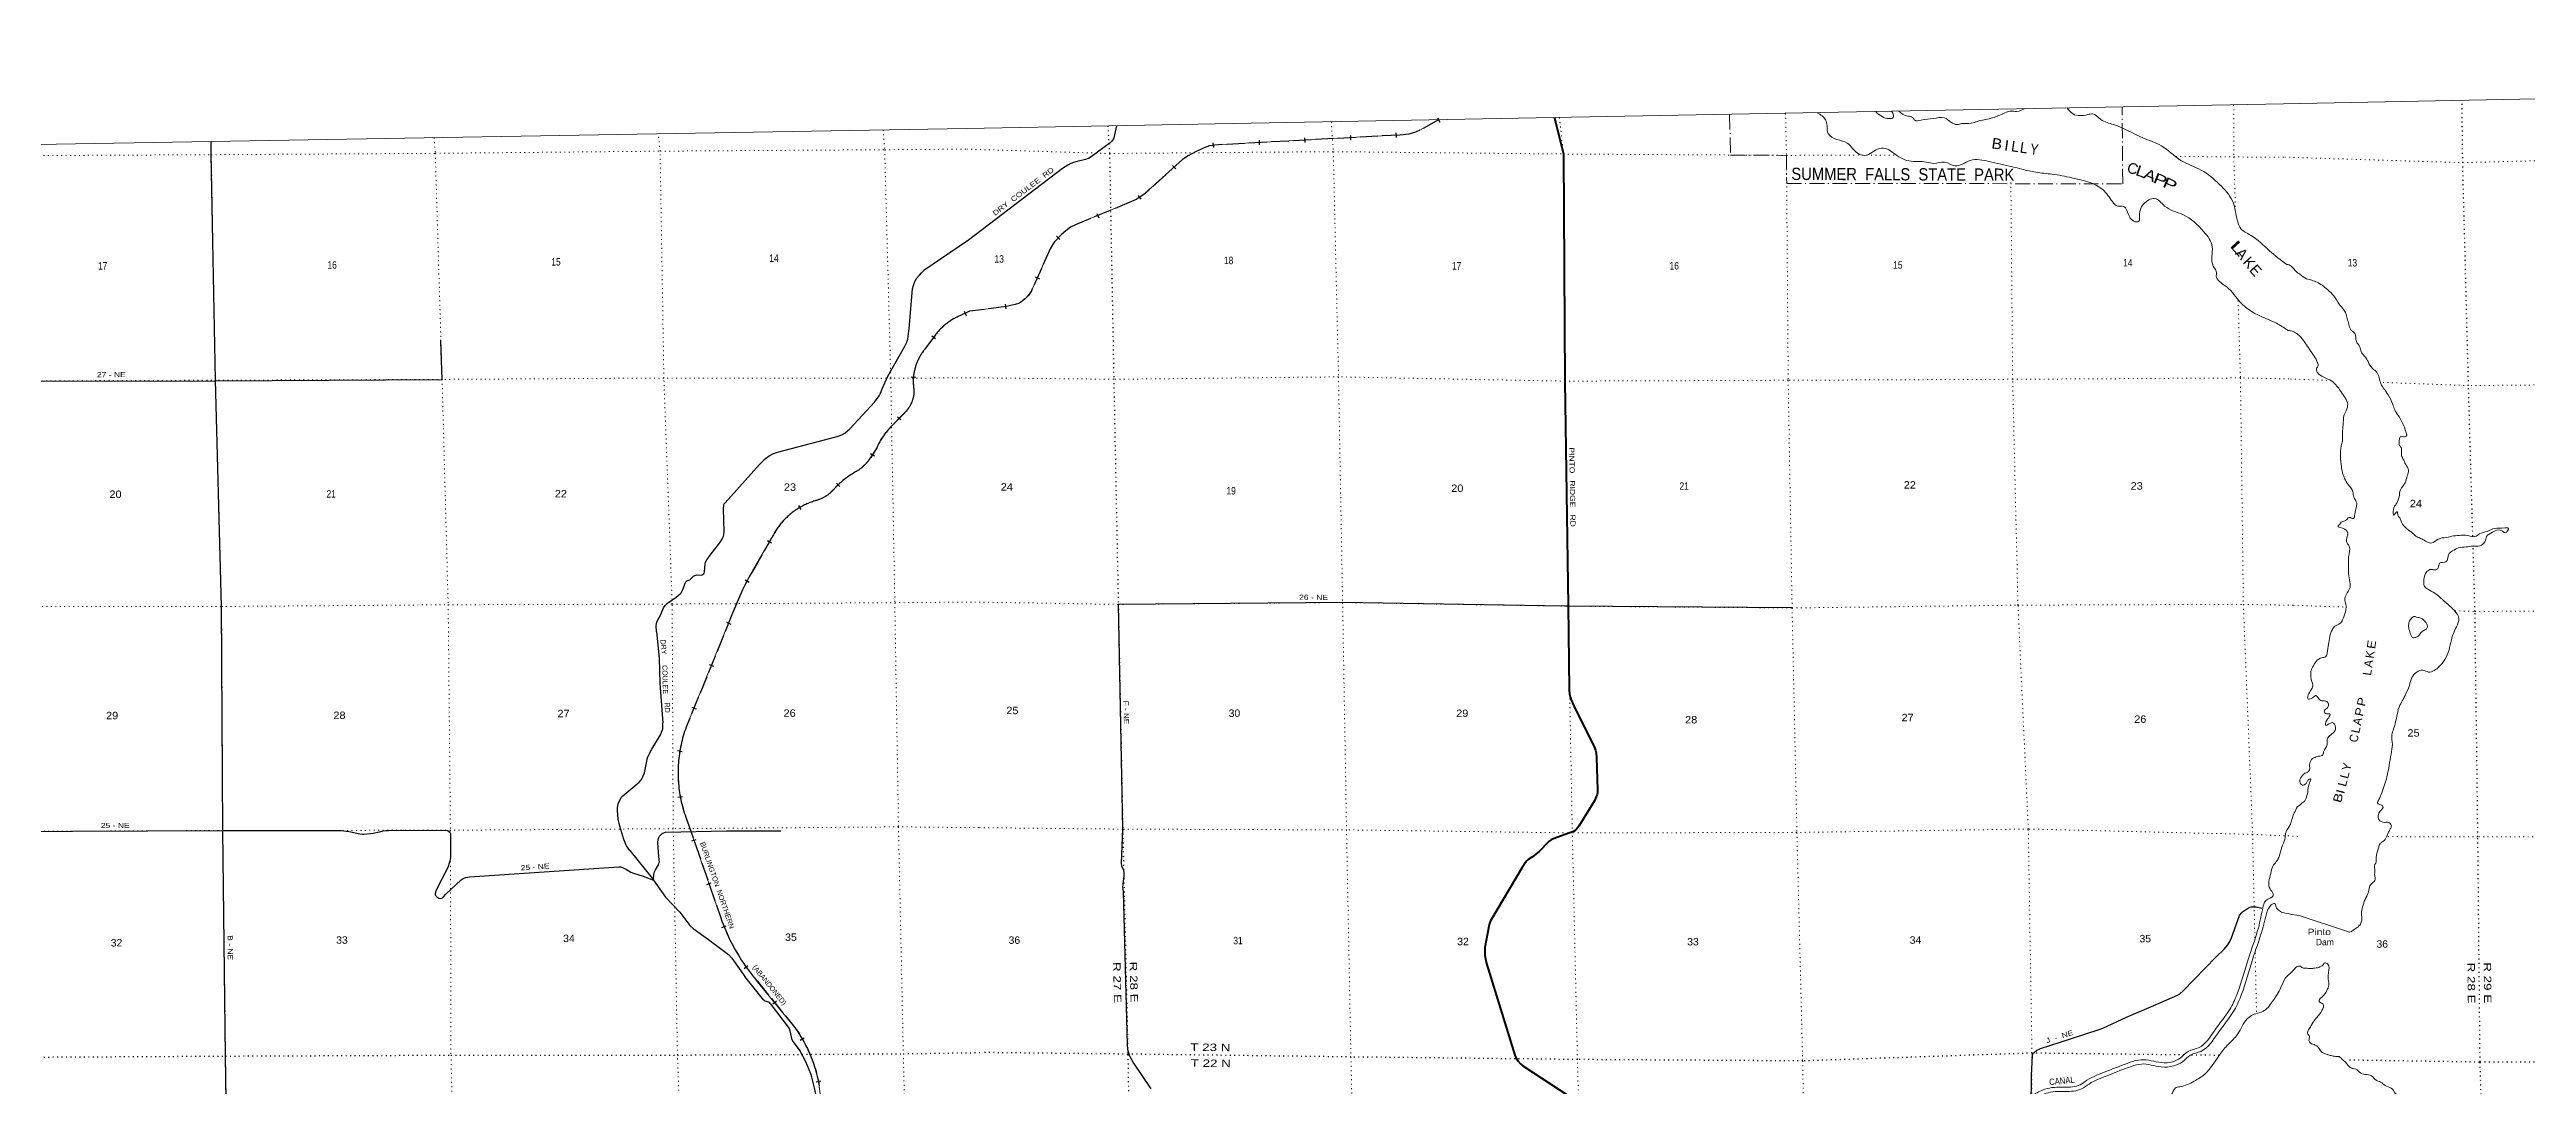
# Model space of a CAD drawing. Header units: feet. Extents: x 248627 to 501257, y -181930 to 5472.
# Drawn here: x 382378 to 440806, y -18942 to 5472 of the extents above; entities that cross this region are included whole.
import ezdxf
from ezdxf.enums import TextEntityAlignment as Align

# ---------------------------------------------------------------- set-up
doc = ezdxf.new("R2010")
doc.units = ezdxf.units.FT
doc.header["$LTSCALE"] = 70
for name, pattern in [('DOT_DASHED', [7.7, 5, -1.2, 0.3, -1.2]), ('DOTTED', [1.5, 0.3, -1.2]), ('LONG_DASHED', [7.5, 6, -1.5]), ('MEDIUM_DASHED', [4.5, 3, -1.5])]:
    doc.linetypes.add(name, pattern=pattern)
for name, color, linetype, lineweight in [('26', 7, 'Continuous', 40), ('27', 7, 'Continuous', 40), ('29', 7, 'Continuous', 25), ('34', 7, 'Continuous', 25), ('39', 7, 'Continuous', 13), ('4', 7, 'Continuous', 13), ('41', 7, 'MEDIUM_DASHED', 13), ('44', 7, 'DOT_DASHED', 13), ('49', 7, 'Continuous', 25), ('6', 7, 'DOTTED', 25), ('63', 7, 'Continuous', 25), ('7', 7, 'DOTTED', 13)]:
    doc.layers.add(name, color=color, linetype=linetype, lineweight=lineweight)
doc.layers.add('30', color=7, linetype='Continuous')
doc.layers.add('42', color=7, linetype='Continuous')

msp = doc.modelspace()

# ---------------------------------------------------------------- linework, layer by layer
at = {"layer": '26'}
msp.add_line((417875.51, 3864.6), (418089.09, 3010.31), dxfattribs=at)
msp.add_lwpolyline([(418089.09, 3010.31), (418125.76, -2349.92), (418200.89, -7633), (418221.78, -9615.38), (418228.9, -9724.53), (418246.26, -9787.07), (418267.09, -9839.18), (418334.41, -9996.84), (418811.23, -10958.44), (418843.41, -11041.16), (418860.77, -11103.69), (418872.24, -11213.57), (418896.32, -11978.68), (418893.76, -12043.4), (418883.34, -12085.09), (418862.51, -12144.15), (418818.54, -12237.34), (418454.56, -12835.48), (418400.76, -12904.94), (418366.04, -12936.21), (418323.06, -12959.78), (417845.27, -13134.22), (417799.96, -13154.81), (417778.43, -13166.35), (417752.39, -13187.2), (417706.18, -13230.35), (417550.98, -13397.2), (417516.31, -13430.37), (417363.47, -13552.32), (417261.13, -13619.7), (417225.64, -13648.49), (417195.16, -13687.45), (417114.64, -13808.82), (416369.19, -15063.7), (416344.57, -15122.2), (416326.31, -15197.1), (416238.94, -15693.53), (416232.61, -15790.07), (416236.74, -15868.79), (416248.24, -15956.82), (416275.05, -16069.78), (416943.43, -18227.7), (416973.85, -18300.01), (417015.51, -18366.01), (417074.53, -18435.49), (417133.21, -18483.45), (418225.14, -19196.64)], dxfattribs=at)
at = {"layer": '29'}
for p, q in [((404051.77, 982.92), (403002.65, 262.92)), ((399125.27, -4304.16), (398314.66, -5210.35)), ((396066.63, -13408.23), (396625.94, -14098.15)), ((392281.73, -14024.45), (395808.63, -13791.63))]:
    msp.add_line(p, q, dxfattribs=at)
for points in [[(407544.06, 3675.85), (407480.66, 3391.73), (407474.06, 3369.64), (407452.36, 3335.77), (407437.6, 3314.06), (407399.38, 3276.03), (406950.14, 2942.83), (406888.19, 2908.48), (406856.94, 2894.58), (406811.98, 2878.89), (406615.3, 2830.42), (406528.85, 2807.73), (406471.57, 2786.89), (406398.66, 2748.67), (406268.94, 2665.51), (404051.77, 982.92)], [(386604.94, -23556.21), (386530.35, -18250.24), (386465.84, -12934.16), (386435.69, -7654.37), (386295.95, -2319.68), (386193.59, 2993.81), (386189.27, 3300.69)], [(381141.81, -12956.71), (381047.03, -7656.8), (380962.33, -2340.75), (386292.43, -2332.31), (391638.66, -2301.68), (391607.97, -1411.54), (391606.04, -1372.84)], [(423483.02, -7688.63), (418199.33, -7646.92), (418113.48, -7645.32), (412886.28, -7560.93), (407588.35, -7604.57), (407692.02, -12893.43), (407654.89, -13703.54), (407664.79, -13765.27), (407710.21, -13870.83), (407717.93, -13926.45), (407718.12, -14003.56), (407692.71, -14195.62), (407691.78, -14274.17), (407700.48, -14364.58), (407797.77, -17989.33), (407809.61, -18092.15), (407856.5, -18248.02), (407944.09, -18416.92), (408356.78, -19023.97)], [(396698.85, -8254.94), (396758.09, -8870), (396772.89, -9466.94), (396844.6, -10398.62)], [(381141.81, -12956.71), (386465.84, -12934.16), (389258.09, -12930.81)], [(396910.09, -12977.09), (398347.55, -12944.51), (399631.63, -12943.45)], [(396627.59, -14100.19), (396628.68, -14101.53), (396905.73, -14502.63), (397247.34, -14857.29), (397479.87, -15169.69), (397558.24, -15244.12), (397920.38, -15500.08), (398392.48, -15860.49), (398474.07, -15939.27), (398777.41, -16378.67)], [(429123.43, -19301.43), (429132.59, -18876.54), (429131.36, -18720.1), (429150.5, -18231.63), (429155.93, -18210.09), (429168.33, -18189.93), (429192.08, -18166.72), (429259.76, -18113.95), (429293.85, -18095.34), (429340.01, -18074.47), (430075.92, -17834.83), (430725.65, -17626.33), (430812.57, -17592.93), (431375.12, -17330.88), (432016.7, -17057.96), (432574.29, -16814.62), (432630.39, -16781.94), (432710.03, -16710.42), (433484.41, -15914.45), (433670.25, -15735.25), (433761.11, -15629.46), (433809.72, -15549.17), (433849.96, -15467.36), (434039.56, -14933.55), (434076.27, -14882.39), (434111.1, -14848.18), (434247, -14760.09), (434314.93, -14736.62), (434383.51, -14730.41), (434429.61, -14730.42), (434564.97, -14766.7)], [(399380.07, -17010.72), (399822.6, -17603.98), (399840.34, -17657.41), (399881.41, -17837.87), (399914.13, -17911.01), (400083.64, -18132.15)]]:
    msp.add_lwpolyline(points, dxfattribs=at)
at = {"layer": '34', "lineweight": 13}
msp.add_lwpolyline([(415145.31, 3814.27), (414705.07, 3570.53), (414597.15, 3528.27), (414439.21, 3481.86), (414235.93, 3459.57), (409863.02, 3223.23), (409736.48, 3204.52), (409611.93, 3154.27), (409412.73, 3063.92), (409237.76, 2972), (409103.8, 2881.27), (408221.53, 2084.22), (408144.8, 2023.71), (408072.17, 1978.14), (408011.87, 1942.43), (407900.73, 1889.27), (406577.95, 1345.13), (406461.44, 1288.13), (406352.72, 1203.5), (406246.93, 1117.18), (406086.86, 942.42), (406033.93, 872.21), (405990.83, 788.35), (405538.92, -214.85), (405466.53, -321.15), (405398.83, -396.27), (405290.52, -480.02), (405237.6, -508.35), (405157.59, -539.13), (404945.89, -583.47), (404086.78, -694.3)], dxfattribs=at)
at = {"layer": '39'}
for p, q in [((435169.7, 408.68), (435151.29, 408.62)), ((435214.97, -1150.58), (435181.18, -1147.52)), ((438356.13, -8219.38), (438355.99, -8219.38)), ((435404.46, -12372.06), (435397.27, -12374.05)), ((436608.74, -15325.48), (435444.45, -14938.53))]:
    msp.add_line(p, q, dxfattribs=at)
for points in [[(429969.41, 4096.7), (430110.63, 3953.45), (430457.16, 3939.29), (430571.65, 3955.37), (430765.14, 3825.73), (431067.21, 3704.01), (431757.1, 3391.52), (432193.19, 3203.6), (432656.09, 2860.99), (433135.2, 2629.49), (433565.76, 2294.38), (433870.38, 1906.73), (433989.23, 1433.25), (434070.9, 1249.29), (434294.93, 1100.02), (434742.18, 730.95), (435151.71, 407.67)], [(424075.8, 3981.2), (424274.35, 3814.34), (424306.86, 3679.9), (424336.2, 3495.03), (424541.97, 3353.51), (424785.09, 3265.02), (425038.92, 3021.57), (425192.68, 2977.88), (425542.28, 3137.05), (425729.75, 3124.17), (425870.18, 3035.93), (426237.83, 2846.83), (426653.04, 2819.75), (426824.71, 2788.46), (427081.89, 2819.1), (427329.04, 2730.68), (427681.24, 2855.64), (428124.52, 2835.09), (428678.33, 2709.66), (428900.76, 2653.05), (429230.19, 2580.16), (429619.54, 2534.5), (430084.06, 2449.83), (430819.83, 2162.32), (431039.96, 1888.06), (431166.65, 1779.42), (431299.59, 1775.67), (431381.79, 1678.36), (431545.15, 1427.3), (431656.06, 1417.12), (431674.32, 1526.25), (431724.59, 1764.88), (431896.97, 1927.04), (432035.26, 1963.68), (432269.87, 1784.38), (432700.16, 1582.25), (433196.3, 1179.77), (433393.62, 826.54), (433417.56, 369.55), (433496.81, 209.73), (433488.09, 130.99), (433556.55, 13.29), (433746.25, -130.52), (434056.29, -481.81), (434531.06, -812.13), (434910.41, -978.86), (435181.18, -1147.52)], [(425454.61, 4006.23), (425785.85, 3844.48), (425865.98, 3868.03), (425837.39, 4014.55)], [(426002.91, 4016.58), (426209.64, 3904.19), (426326.93, 3873.98), (426374.43, 3804.28), (426525.32, 3810.91), (426812.65, 3844.09), (427076.12, 3860.73), (427380.82, 3702.78), (427481.05, 3728.69), (427654.17, 3729.67), (427850.63, 3779.41), (428175.55, 3851.51), (428455.54, 3961.13), (428631.69, 4020.59), (428778.76, 4015.07), (428977.09, 4080.06)], [(435169.7, 408.68), (435206.08, 399.25), (435304.09, 316.36), (435379.95, 235.08), (435459.44, 176.04), (435618.25, 68.03), (435743.58, 34), (435985.03, -82.61), (436111.56, -185.15), (436259, -333.68), (436389.12, -526.85), (436493.94, -653.97), (436545.83, -745.76), (436578.15, -868.13), (436616.77, -1006.51), (436663.23, -1132.66), (436755.28, -1219.7), (436796.87, -1412.45), (436877.52, -1537.99), (436905.53, -1644.31), (437008.41, -1775.49), (437068.6, -1881.24), (437174.01, -2042.61), (437276.16, -2131.48), (437371.4, -2401.88), (437443.94, -2523.53), (437547.07, -2668.82), (437651.56, -2892.69), (437700.03, -3018.81), (437789.08, -3164.35), (437918.1, -3409.95), (437947.63, -3488.03), (437977.43, -3582.23), (437982.23, -3626.49), (437904.25, -3654.09), (437855.77, -3642.86), (437800.21, -3803.09), (437813.37, -3865.34), (437837.96, -3891.1), (437859.48, -3971.34), (437858.62, -4037.87), (437878.62, -4146.35), (437893.12, -4170.28), (437957.89, -4308.19), (438026.58, -4439.99), (437992.77, -4577.66), (437945.26, -4737.74), (437866.67, -4845.98), (437833.42, -4901), (437802.22, -5072.88), (437769.57, -5162.16), (437734.67, -5237.36), (437666.52, -5367.58), (437680.94, -5502.37), (437702.57, -5473.76), (437757.97, -5420.36), (437775.71, -5514.78), (437806.52, -5550.5), (437839.93, -5620.45), (437947.46, -5787.83), (437978.16, -5817.52), (438120.84, -5923.8), (438227.04, -6014.61), (438334.48, -6061.06), (438571.56, -6157.58), (438720.89, -6068.24), (438917.33, -6026.41), (439083.7, -5991.18), (439264.51, -5975.84), (439405.37, -5977.35), (439590.97, -6006.27), (439698.49, -5941.85), (439876.54, -5884.24), (440054.35, -5812.52), (440293.62, -5804.2), (440382.23, -5808.65), (440299.54, -5912.93), (440224.32, -5867.92), (440071.46, -5870.66), (440001.66, -5906.18), (439864.57, -6005.39), (439824.48, -6129.06), (439705.41, -6223.91), (439544.62, -6232.85), (439385.97, -6249.8), (439203.33, -6275.25), (439061.73, -6346.32), (438982.29, -6406.2), (438907.26, -6603.06), (438756.91, -6633.97), (438720.66, -6747.5), (438669.07, -6788.73), (438558.24, -6778.63), (438456.57, -6832.86), (438385.42, -7021.59), (438404.28, -7180.48), (438475.8, -7243.7)], [(435214.97, -1150.58), (435301.84, -1171.2), (435415.77, -1243.73), (435546.95, -1382.47), (435644.01, -1525.85), (435749.36, -1683.19), (435842.43, -1828.66), (435882.29, -1922.68), (435893.44, -1984.96), (435854.2, -2042.1), (435871.87, -2132.49), (436026.83, -2250.64), (436213.52, -2342.03), (436336.27, -2458.75), (436414.55, -2564.17), (436503.5, -2703.67), (436584.61, -2855.4), (436570.9, -2992.7), (436493.86, -3189.6), (436485.7, -3298.59), (436472.49, -3464.1), (436462.91, -3607.38), (436467.48, -3754.44), (436437.24, -3865.84), (436417.59, -4124.19), (436439.7, -4353.57), (436517.05, -4636.38), (436604.02, -4777.93), (436709.61, -4949.38), (436735.93, -5073.87), (436800.87, -5221.86), (436788.59, -5324.88), (436756.99, -5474.6), (436722.61, -5580.03), (436627.63, -5555.53), (436538.39, -5629.69), (436454.33, -5655.39), (436391.2, -5727.07), (436361.52, -5755.82), (436519.74, -5829.57), (436588.53, -5967.41), (436561.03, -6121.09), (436621.32, -6232.88), (436611.56, -6480.98), (436606.99, -6680.6), (436607.76, -6839.82), (436633.11, -7024.8), (436644.32, -7206.01), (436576.17, -7336.23), (436522.03, -7462.17), (436549.43, -7649.12), (436535.55, -7776.36), (436468.49, -7969.04), (436405.61, -8054.82), (436286.05, -8121.47), (436226.98, -8195.09), (436167.58, -8365.47), (436134.46, -8543.43), (436103.92, -8753.6), (436053.25, -8847.23), (435991.07, -8858.42), (435909.21, -8894.16), (435869.44, -8921.07), (435779.13, -9049.68), (435723.05, -9179.68), (435717.82, -9226.13), (435724.09, -9355.02), (435749.77, -9443.25), (435761.83, -9557.92), (435703.11, -9651.69), (435648.83, -9769.57), (435654.05, -9838), (435712.27, -9830.91), (435855.85, -9757.79), (435888.84, -9803.56), (435980.68, -9878.5), (436095.64, -9894.58), (436122.13, -10029.15), (436040.86, -10099.14), (436064.28, -10173.3), (436171.16, -10187.5), (436140.49, -10274.73), (436083.53, -10354.36), (436073.25, -10457.34), (436225.02, -10392.13), (436278.09, -10435.52), (436290.57, -10574.37), (436187.8, -10681.03), (436107.03, -10779.23), (436101.34, -10914.37), (436021.72, -11079.07), (435987.02, -11166.36), (435928.91, -11179.49), (435818.78, -11209.69), (435760.94, -11238.94), (435694.53, -11353.01), (435696.74, -11479.95)], [(438475.8, -7243.7), (438644.53, -7343.46), (438768.94, -7440), (438865.08, -7530.99), (439044.88, -7689.01), (439116.58, -7762.3), (439212.15, -7935.95), (439153.24, -8134.53), (439033.84, -8441.03), (438979.59, -8675.81), (438882.96, -8903.29), (438741.09, -9075.15), (438629.9, -9159.78), (438495.78, -9198.47), (438362.19, -9152.49), (438218.19, -9201.43), (438101.74, -9330.51), (438044.66, -9518.98), (437944.04, -9748.55), (437895.48, -9848.18), (437821.3, -9978.51), (437756.71, -10197.36), (437672.17, -10541.53), (437630.31, -10679.34), (437642.29, -10904.87), (437612.06, -11133.17), (437568.39, -11398), (437514.73, -11667.04), (437459.71, -11857.49), (437394.55, -12044.1), (437326.9, -12202.53), (437294.22, -12289.78), (437399.82, -12346.34), (437420.28, -12366.13), (437357.82, -12476.09), (437325.06, -12674.21), (437455.04, -12744.44), (437537.43, -12738.93), (437619.32, -12820.1), (437592.5, -12897.18), (437538.01, -13002.96), (437438.49, -13180.11), (437357.05, -13240.02), (437320.27, -13323.32), (437276.86, -13487.36), (437258.29, -13576.38), (437230.93, -13738.12), (437228.95, -13740.17), (437230.64, -13836.89), (437224.94, -13972.04), (437229.41, -14113.05), (437140.31, -14195.27), (437073.46, -14400.05), (436999.74, -14556.57), (436940.51, -14737.02), (436915.02, -14890.66), (436919.81, -15049.81), (436889.17, -15139.05), (436814.15, -15221.02), (436714.67, -15285.28), (436632.95, -15329.08), (436608.74, -15325.48)], [(438438.58, -8187.87), (438316.68, -8272.49), (438239.82, -8364.57), (438169.81, -8388), (438127.61, -8390.77), (438084.39, -8335.11), (438044.25, -8224.97), (438028.8, -8146.64), (438031.1, -8047.84), (438038.55, -8013.44), (438097.45, -7929.74), (438151.08, -7890.48), (438213.68, -7903.47), (438314.7, -7927.86), (438385.97, -7976.97), (438437.41, -8042.56), (438464.47, -8094.48), (438459.67, -8165.11), (438438.58, -8187.87)], [(435696.74, -11479.95), (435643.84, -11561.53), (435579.86, -11584.85), (435510.66, -11654.62), (435485.04, -11685.31), (435465.06, -11808.62), (435542.54, -11867.7), (435621.8, -11797.75), (435660.97, -11736.58), (435700.85, -11715.7), (435661.66, -11891.76), (435645.95, -12029.11), (435598.44, -12189.19), (435563.29, -12250.29), (435495.72, -12297.86), (435456.19, -12338.88), (435404.46, -12372.06)], [(435404.46, -12372.06), (435272.01, -12675.5), (435239.72, -12788.89), (435184.85, -12876.48), (435124.53, -12998.42), (435106.79, -13137.76), (435035.53, -13326.38), (434972.8, -13543.07), (434926.15, -13640.59), (434841.4, -13746.83), (434774.34, -13945.46), (434756.47, -14312.49), (434828.89, -14426.09), (434827.67, -14472.46), (434708.18, -14549.07), (434626.97, -14627.05), (434575.6, -14801.22)], [(434688.58, -14836.43), (434561.15, -15321.23), (434342.17, -15982.14), (434086.53, -16793.85), (433916.91, -17161.49), (433516.35, -17725.45), (433127.41, -18139.18), (432879.26, -18228.14), (432692.85, -18383.12), (432482.85, -18484.56), (432191.65, -18505.3), (431721.42, -18438.15), (431487.64, -18493.18), (430944.81, -18700.68), (430486.88, -18909.94), (430311.76, -19023.17), (429920.56, -19083.56), (429473.4, -19128.31), (429194.3, -19264.32), (428338.05, -19598.54), (427838.14, -19740.13), (426994.86, -19791.17), (426703.41, -19845.61), (426473.87, -19947.43), (425790.93, -20355.53), (425260.5, -20662.53), (425060.95, -20725.56), (423957.71, -20906.56), (423248.25, -21053.29), (422473.92, -21225.46), (421834.85, -21383.32), (421558.84, -21400.95), (420619.32, -21316.95), (420120.57, -21207.17), (419933.04, -21039.13), (419783.97, -20903.39), (419643.1, -20898.41), (419381.41, -20962.44), (418801.2, -21098.41), (418400.11, -21146.88)], [(434575.6, -14801.22), (434465.24, -15292.76), (434247.01, -15951.39), (433993.06, -16757.74), (433830, -17111.16), (433438.79, -17661.95), (433071.02, -18053.16), (432828.9, -18139.96), (432638.33, -18298.4), (432456.62, -18386.17), (432195.21, -18404.79), (431716.88, -18336.49), (431458.2, -18397.38), (430906.14, -18608.41), (430438.69, -18822.01), (430275.4, -18927.6), (429907.94, -18984.32), (429445.66, -19030.59), (429154.15, -19172.64), (428306.17, -19503.64), (427821.3, -19640.97), (426982.61, -19691.73), (426673.55, -19749.46), (426427.78, -19858.48), (425740.23, -20269.33), (425219.91, -20570.48), (425037.68, -20628.04), (423939.48, -20808.21), (423227.27, -20955.51), (422451.07, -21128.1), (421819.55, -21284.09), (421560.11, -21300.66), (420634.58, -21217.92), (420167.73, -21115.16), (420000.07, -20964.92), (419824.17, -20804.75), (419632.79, -20797.98), (419358.12, -20865.19), (418782.6, -21000.06), (418402.89, -21046.92)], [(435444.45, -14938.53), (435209.5, -14901.09), (434978.73, -14828.51), (434898.54, -14731.16), (434863.02, -14655.21), (434787.08, -14688.76), (434688.58, -14836.43)], [(435470.89, -16133.31), (435394.81, -16142.16), (435312.7, -16223.14), (435122.58, -16407.77), (435015.61, -16627.23), (434810.11, -16971.31), (434588.52, -17198.8), (434420.31, -17252.08), (434185.43, -17409.27), (434075.9, -17596.54), (433966.15, -17771.72), (433746.61, -18001.19), (433547.5, -18248.44), (433220.57, -18673.2), (432965.77, -18842.83), (432631.79, -18973.53), (432517.54, -19003.71), (432435.63, -19158.26), (432196.18, -19283.3), (432022.71, -19616.75), (431821.48, -19857.99), (431667.57, -20039.98), (431482.35, -20158.03), (431409.37, -20129.07), (431275.7, -20083.02), (430940.23, -20127.1), (430814.99, -20103.07), (430817.64, -20022.43), (430708.4, -19992.07), (430645.86, -20101.96), (430520.81, -20323.75), (430447.15, -20490.25), (430550.1, -20623.48), (430606.52, -20743.4), (430563.79, -20834.81), (430406.17, -20918.13), (430134.22, -21144.47), (429984.73, -21467.44), (429973.02, -21723.54), (430104.1, -21971.13), (430124.08, -22079.59), (430102.91, -22136.38), (430064.55, -22247.86), (430055.46, -22304.44), (430144.88, -22353.27), (430208.01, -22277.62), (430226.51, -22182.6), (430291.62, -22104.91), (430436.85, -22120.53), (430564.1, -22144.53), (430598.67, -22047.21), (430557.04, -21967.33), (430529.35, -21879.15), (430433.61, -21814.31), (430473.88, -21696.75), (430733.54, -21458.53), (430769.78, -21341.04), (430643.73, -21034.92), (430736.51, -20809.66), (430916.11, -20599.02), (431158.1, -20504.16), (431301.38, -20523.85), (431314.73, -20715.04), (431385.67, -20977.78), (431860.31, -21183.16), (432265.88, -21117.72), (432671.82, -20838.69), (432811.5, -20765.75), (433071.07, -20757.24), (433569.75, -20720.41), (433864.17, -20630.7), (434073.49, -20627.08), (434418.3, -20540.53), (435077.11, -20331.68), (435269.32, -20386.79), (435442.48, -20387.83), (435552.63, -20456.75)], [(435470.89, -16133.31), (435547.17, -16174.95), (435603.53, -16175.96), (435730.52, -16189.8), (435804.72, -16176.38), (435879, -16166.98), (435931.01, -16149.93), (435966.97, -16135.17), (436006.63, -16102.21), (436050.07, -16055.07), (436116.97, -16084.11), (436138.37, -16273.19), (436128.45, -16396.32), (436140.33, -16500.92), (436147.21, -16549.17), (436115.09, -16668.67), (436029.08, -16813.32), (435915.06, -16966.53), (436006.62, -17025.36), (435981.06, -17174.97), (435861.25, -17342.4), (435774.62, -17450.78), (435682.79, -17607.63), (435642.38, -17713.16), (435689.9, -17784.87), (435673.49, -17881.92), (435710.81, -17945.75), (435824.25, -17990.07), (435895.53, -18039.18), (435990.33, -18168.49), (436067.28, -18197.35), (436134.11, -18222.35), (436220.98, -18242.96), (436327.96, -18263.22), (436386.33, -18264.19), (436461.9, -18329.34), (436537.51, -18396.52), (436664.6, -18531.3), (436779.77, -18559.47), (436889.89, -18644.16), (436999.2, -18682.51), (437152.76, -18720.07), (437257.05, -18816.96), (437366.54, -18865.39), (437470.48, -18942.13), (437616.49, -19008.04), (437711.04, -19123.25), (437778.57, -19188.56), (437875.92, -19233.17), (437939.57, -19306.6), (438033.63, -19393.6), (438199.64, -19568), (438280.92, -19729.8), (438328.23, -19789.42), (438387.93, -19866.96), (438437.04, -19914.45), (438542.89, -19985.12), (438643.7, -19997.42), (438710.36, -20012.34), (438754.39, -19999.46), (438798.68, -20000.68), (438881.03, -19993.16), (438957.99, -20022.01), (438948.84, -20074.58), (438824.7, -20223.95), (438768.01, -20434.59), (438727.6, -20540.12), (438706.27, -20701.75), (438699.53, -20776.45), (438711.37, -20879.03), (438727.74, -20894.87), (438768.25, -20910.26), (438975.9, -20934.76), (439015.92, -20921.95), (439067.76, -20894.81), (439189.81, -20856.34), (439282.19, -20846.62), (439366.87, -20857.2), (439404.21, -20806.14), (439425.81, -20775.52), (439396.77, -20725.65), (439219.6, -20718.75), (439148.37, -20671.65), (439083.83, -20662.73), (438968.63, -20632.55), (438956.92, -20538.02), (439167.94, -20409.27), (439251.53, -20357.38), (439433.19, -20275.51), (439620.53, -20173.39), (439711.04, -20171.77), (439798.43, -20222.6), (439861.63, -20269.84), (439942.25, -20278.48), (440022.92, -20174.23), (440105.92, -20088.09), (440211.22, -20011.62)]]:
    msp.add_spline(points, degree=3, dxfattribs=at)
at = {"layer": '4'}
msp.add_lwpolyline([(248626.54, 1367.98), (279703.36, 1731.35), (310779.64, 2137.47), (341855.35, 2586.32), (372930.4, 3077.93), (404004.75, 3612.28), (435078.34, 4189.37), (466151.09, 4809.2), (497222.97, 5471.78), (501256.99, -177792.42), (469933.02, -178460.37), (438608.16, -179085.23), (407282.48, -179667), (375956.01, -180205.69), (344628.84, -180701.29), (313301.02, -181153.78), (281972.62, -181563.19), (250643.67, -181929.51)], close=True, dxfattribs=at)
msp.add_lwpolyline([(248626.54, 1367.98), (279703.36, 1731.35), (310779.64, 2137.47), (341855.35, 2586.32), (372930.4, 3077.93), (404004.75, 3612.28), (435078.34, 4189.37), (466151.09, 4809.2), (497222.97, 5471.78), (501256.99, -177792.42), (469933.02, -178460.37), (438608.16, -179085.23), (407282.48, -179667), (375956.01, -180205.69), (344628.84, -180701.29), (313301.02, -181153.78), (281972.62, -181563.19), (250643.67, -181929.51)], close=True, dxfattribs=at)
at = {"layer": '44'}
msp.add_lwpolyline([(422008.98, 3936.98), (422029.98, 2986.33), (423350.48, 2978.29), (423355.53, 2318.3), (431283.59, 2307.83), (431267.03, 4116.29)], dxfattribs=at)
at = {"layer": '49'}
for points in [[(402547.87, -1537.78), (402604.02, -1423.81), (402626.48, -1349.98), (402655.36, -1099.57), (402735.58, -168.59), (402754.83, -85.12), (402783.71, -14.49), (402822.21, 65.76), (402899.22, 155.65), (402944.14, 207.02), (403002.65, 262.92)], [(399125.27, -4304.16), (399263.79, -4165.41), (399352.03, -4099.59), (399459.52, -4049.84), (399550.97, -4016.13), (400956.37, -3650.15), (401063.86, -3606.81), (401136.05, -3566.68), (401257.98, -3463.96), (401835.55, -2834.74), (401944.64, -2687.06), (401976.73, -2626.07), (402015.23, -2526.55), (402150, -2224.78), (402547.87, -1537.78)], [(398161.59, -6195.93), (398215.35, -6111.63), (398256.26, -6043.42), (398277.92, -5997.67), (398285.94, -5967.17), (398294.77, -5889.33), (398278.73, -5356.42), (398285.14, -5266.53), (398294.77, -5237.64), (398314.66, -5210.35)], [(396698.85, -8254.94), (396688.82, -8099.62), (396694.43, -8063.5), (396705.66, -8021.77), (396736.95, -7955.16), (396794.7, -7839.59), (396864.49, -7687.9), (396900.59, -7627.71), (396957.54, -7577.14), (397157.28, -7435.09), (397250.33, -7358.05), (397276, -7329.14), (397295.25, -7298.64), (397324.13, -7236.06), (397369.05, -7104.44), (397385.1, -7073.92), (397410.76, -7053.07), (397432.42, -7044.22), (397458.89, -7037.02), (397480.55, -7026.56), (397496.6, -7012.11), (397567.99, -6940.71), (397602.48, -6922.23), (397645, -6911.82), (397750.88, -6918.24), (397775.75, -6909.39), (397802.22, -6889.35), (397819.07, -6866.05), (397827.89, -6837.98), (397843.93, -6658.21), (397855.18, -6608.43), (397882.44, -6555.48), (397988.32, -6411.01), (398161.59, -6195.93)], [(396066.63, -13408.23), (395991.66, -13294.7), (395929.09, -13145.42), (395831.23, -12835.64), (395794.33, -12663.88), (395776.69, -12466.46), (395776.69, -12392.62), (395794.33, -12304.34), (395828.02, -12219.27), (395869.74, -12151.86), (395903.43, -12118.14), (396089.53, -11957.63), (396290.07, -11798.73), (396339.8, -11732.92), (396375.1, -11668.71), (396410.39, -11572.4), (396487.4, -11219.28), (396506.65, -11164.7), (396583.65, -11020.24), (396789.01, -10679.96), (396816.28, -10617.36), (396841.95, -10533.89), (396848.37, -10472.9), (396844.6, -10398.62)], [(389258.09, -12930.81), (389446.07, -12957.6), (389699.55, -13012.17), (389756.51, -13017.79), (389802.23, -13018.59), (389949.82, -13005.75), (390013.2, -12996.93), (390164.8, -12964.02), (390248.23, -12944.76), (390311.61, -12937.54), (390370.16, -12935.13), (391717.78, -12928.71), (391767.53, -12936.73), (391791.58, -12947.97), (391817.27, -12972.04), (391833.29, -13002.54), (391834.92, -13037.85), (391833.29, -13567.55), (391814.04, -13683.12), (391772.33, -13805.11), (391499.59, -14341.22), (391476.35, -14415.85), (391474.74, -14447.95), (391483.55, -14466.42), (391516.46, -14500.92), (391563.77, -14527.41), (391604.69, -14533.02), (391650.4, -14517.78), (391672.08, -14499.32), (391724.2, -14437.53), (392086.77, -14094.03), (392134.12, -14065.93), (392189.45, -14042.67), (392241.61, -14030.62), (392281.73, -14024.45)], [(396628.68, -14101.53), (396634.16, -13969.66), (396646.99, -13911.88), (396672.67, -13857.3), (396740.05, -13744.95), (396754.48, -13717.66), (396760.1, -13691.17), (396764.11, -13672.72), (396762.51, -13626.17), (396740.05, -13452.82), (396730.42, -13218.47), (396737.64, -13148.64), (396752.08, -13100.49), (396765.72, -13067.59), (396797, -13033.07), (396839.52, -13000.17), (396872.4, -12986.53), (396910.09, -12977.09)], [(395808.63, -13791.63), (395850.47, -13792.29), (395895.39, -13803.53), (395990.04, -13850.07), (396089.51, -13915.88), (396152.08, -13938.36), (396381.5, -14007.38), (396628.68, -14101.53)], [(399380.07, -17010.72), (399363.07, -16988.88), (399346.22, -16980.06), (399259.59, -16957.59), (399237.94, -16942.33), (399217.88, -16922.28), (398777.41, -16378.67)], [(400330.46, -19536.22), (400332.86, -19493.65), (400346.5, -19455.93), (400426.71, -19314.68), (400446.76, -19256.09), (400451.58, -19233.62), (400452.38, -19202.32), (400451.58, -19146.95), (400423.51, -19000.08), (400362.53, -18744.87), (400336.87, -18666.22), (400218.16, -18386.93), (400083.64, -18132.15)]]:
    msp.add_lwpolyline(points, dxfattribs=at)
at = {"layer": '6'}
msp.add_line((433557.91, -18235.42), (432880.16, -18227.15), dxfattribs=at)
for points in [[(439540.43, -5994.29), (439438.42, -2447.44), (439302.61, 2806.81), (439285.04, 4268.6)], [(407339.3, 3672.17), (407381.99, 3022.8), (407481.04, -2284.91), (407588.35, -7604.57), (407693.26, -12902.1), (407814.56, -18215.47), (407902.75, -23477.02), (407995.24, -27665.46)], [(439767.74, -20202.25), (439712.11, -18385.93), (439659.96, -13083.82), (439591.55, -7771.92), (439547.3, -6233.14)], [(373281.7, -18327.74), (375961.09, -18345.69), (381194.21, -18278.85), (386530.35, -18250.24), (391848.32, -18227.69), (397190.54, -18227.31), (402518.6, -18194.67), (404394.25, -18167.26)], [(432727.5, -18225.28), (429141.19, -18181.51), (423732.51, -18365.62), (418418.76, -18332.49), (413076.35, -18271.65), (407812.37, -18205.43), (404394.25, -18167.26)], [(436631.06, -18338.4), (439712.11, -18385.93), (444927.23, -18401.21), (450238.82, -18410.73), (455603.97, -18376.97), (460925.41, -18374.22), (466184.63, -18380.65), (466630.37, -18378.57)]]:
    msp.add_lwpolyline(points, dxfattribs=at)
at = {"layer": '63'}
for p, q in [((414134.38, 3510.27), (414140.35, 3399.82)), ((415118.43, 3860.54), (415172.01, 3763.77)), ((409819.82, 3273.56), (409836, 3164.14)), ((410909.02, 3333.34), (410914.99, 3222.89)), ((411979.53, 3393.81), (411985.5, 3283.36)), ((413063.87, 3449.8), (413069.84, 3339.35)), ((408869.67, 2741.85), (408943.82, 2659.78)), ((408058.84, 2036.02), (408117.63, 1942.32)), ((407085.54, 1611.78), (407127.62, 1509.49)), ((406130.64, 1073.29), (406212.21, 998.58)), ((405628.3, 113.82), (405729.15, 68.39)), ((404918.16, -530.47), (404932.31, -640.17)), ((403954.62, -693.06), (404000.56, -793.68)), ((403188.78, -1273.27), (403277.58, -1339.22)), ((402701.8, -2242.09), (402812.01, -2251.5)), ((402380.63, -3181.04), (402460.07, -3258.01)), ((401741.92, -4047.82), (401835.37, -4107)), ((400941.97, -4745.58), (401018.79, -4825.16)), ((400044.9, -5275.24), (400100.97, -5370.58)), ((399315.33, -6095.2), (399411.11, -6150.52)), ((398784.57, -7029.43), (398882.66, -7080.54)), ((398343.41, -8026.29), (398445.82, -8068.09)), ((397940.62, -9019.97), (398043.03, -9061.77)), ((397527.87, -10024.26), (397630.28, -10066.06)), ((397192.86, -11052.08), (397301.92, -11070.56)), ((397201.22, -12151.08), (397310.09, -12131.52)), ((397527.24, -13180.28), (397631.75, -13144.04)), ((397880.45, -14207.01), (397984.96, -14170.78)), ((398240.06, -15219.63), (398342.81, -15178.69)), ((398763.11, -16183.36), (398852.97, -16118.87)), ((399437.24, -17021.15), (399523.11, -16951.43)), ((400085.99, -17879.02), (400181.74, -17823.66)), ((400461.09, -18859.09), (400569.68, -18838.01))]:
    msp.add_line(p, q, dxfattribs=at)
at = {"layer": '63', "lineweight": 13}
for p, q in [((404104.06, -686.05), (403851.82, -801.21)), ((403274.89, -1251.42), (402994.68, -1628.79)), ((402533.98, -3103.4), (402211.32, -3436.43)), ((401890.84, -3912.65), (401747.74, -4138.64)), ((399442.12, -5987.88), (399010.89, -6734.43)), ((398475.1, -7852.14), (397393.87, -10501.02)), ((397420.58, -12709.32), (398212.56, -14993.63)), ((399074.32, -16489.34), (399959.23, -17579.11))]:
    msp.add_line(p, q, dxfattribs=at)
at = {"layer": '63', "linetype": 'LONG_DASHED'}
for points in [[(415145.84, 3813.31), (414705.54, 3569.53), (414597.51, 3527.23), (414439.43, 3480.78), (414236.02, 3458.47), (409863.13, 3222.13), (409736.77, 3203.45), (409612.36, 3153.26), (409413.21, 3062.93), (409238.33, 2971.05), (409104.48, 2880.4), (408222.24, 2083.38), (408145.43, 2022.81), (408072.74, 1977.2), (408012.39, 1941.46), (407901.18, 1888.26), (406578.4, 1344.13), (406462.03, 1287.19), (406353.41, 1202.64), (406247.69, 1116.38), (406087.71, 941.72), (406034.87, 871.62), (405991.82, 787.87), (405539.88, -215.39), (405467.4, -321.83), (405399.58, -397.08), (405291.12, -480.95), (405238.06, -509.35), (405157.9, -540.19), (404946.07, -584.56), (404086.92, -695.39)], [(404081.82, -697.41), (403852.26, -802.22), (403830.08, -811.58), (403808.25, -821.38), (403786.58, -831.56), (403764.89, -842.05), (403743.54, -852.99), (403722.47, -864.28), (403701.38, -875.86), (403680.64, -887.89), (403660.17, -900.25), (403639.73, -913.05), (403619.71, -926.12), (403599.79, -939.45), (403580.09, -953.28), (403560.8, -967.39), (403541.66, -981.88), (403522.75, -996.58), (403504.06, -1011.78), (403485.73, -1027.13), (403467.6, -1042.98), (403449.83, -1058.98), (403432.23, -1075.37), (403415.04, -1092.03), (403398.12, -1109.02), (403381.45, -1126.21), (403365.11, -1143.85), (403349, -1161.71), (403333.32, -1179.82), (403317.85, -1198.15), (403302.85, -1216.87), (403288.09, -1235.8), (403275.77, -1252.08), (402995.56, -1629.45), (402982.75, -1646.75), (402970.41, -1664.25), (402958.36, -1681.96), (402946.44, -1699.94), (402934.99, -1718.09), (402923.89, -1736.38), (402912.93, -1754.91), (402902.43, -1773.63), (402892.31, -1792.48), (402882.4, -1811.66), (402872.94, -1830.85), (402863.68, -1850.19), (402854.81, -1869.82), (402846.37, -1889.49), (402838.24, -1909.37), (402830.38, -1929.3), (402822.91, -1949.52), (402815.78, -1969.7), (402809.06, -1990.18), (402802.67, -2010.6), (402796.58, -2031.24), (402790.92, -2051.9), (402785.65, -2072.69), (402780.64, -2093.53), (402776.1, -2114.58), (402771.83, -2135.66), (402768, -2156.77), (402764.45, -2177.93), (402761.43, -2199.19), (402758.68, -2220.5), (402757.9, -2226.85), (402755.96, -2249.65), (402754.55, -2272.37), (402753.52, -2295.13), (402752.75, -2318.04), (402752.5, -2340.87), (402752.66, -2363.62), (402753.07, -2386.5), (402754.02, -2409.3), (402755.36, -2432.02), (402757.09, -2454.9), (402759.22, -2477.55), (402761.62, -2500.23), (402764.54, -2522.95), (402767.88, -2545.45), (402769.21, -2553.92), (402769.32, -2564.77), (402769.19, -2577.58), (402768.85, -2590.43), (402768.34, -2603.25), (402767.55, -2616.13), (402766.58, -2628.9), (402765.31, -2641.74), (402763.88, -2654.46), (402762.23, -2667.24), (402760.34, -2679.92), (402758.2, -2692.58), (402755.91, -2705.21), (402753.32, -2717.83), (402750.56, -2730.41), (402747.56, -2742.88), (402744.4, -2755.33), (402740.92, -2767.71), (402737.27, -2780.04), (402733.46, -2792.26), (402729.41, -2804.46), (402725.1, -2816.57)], [(402725.1, -2816.57), (402720.58, -2828.65), (402715.94, -2840.61), (402710.98, -2852.49), (402705.86, -2864.26), (402700.56, -2875.99), (402695.07, -2887.54), (402689.28, -2899.09), (402683.39, -2910.51), (402677.22, -2921.75), (402670.98, -2932.95), (402664.41, -2944.08), (402657.72, -2954.99), (402650.85, -2965.81), (402643.75, -2976.6), (402636.45, -2987.13), (402629.05, -2997.62), (402621.39, -3007.93), (402613.57, -3018.21), (402605.6, -3028.21), (402597.4, -3038.13), (402589.08, -3047.91), (402580.6, -3057.59), (402571.89, -3067.01), (402563.03, -3076.39), (402554.06, -3085.58), (402544.87, -3094.58), (402535.59, -3103.38), (402534.76, -3104.18), (402212.11, -3437.19), (402192.62, -3457.45), (402173.7, -3478.04), (402155.13, -3498.97), (402136.67, -3520.23), (402118.78, -3541.83), (402101.36, -3563.65), (402084.05, -3585.81), (402067.32, -3608.3), (402051.04, -3631.01), (402035, -3654.18), (402019.52, -3677.44), (402004.28, -3700.94), (401989.49, -3724.88), (401975.28, -3748.92), (401961.41, -3773.31), (401947.88, -3797.8), (401934.82, -3822.74), (401922.21, -3847.68), (401910.06, -3873.06), (401898.35, -3898.43), (401891.81, -3913.17), (401748.67, -4139.23), (401739.28, -4154.13), (401729.61, -4168.75), (401719.67, -4183.19), (401709.52, -4197.62), (401699.07, -4211.76), (401688.42, -4225.64), (401677.55, -4239.51), (401666.38, -4253.09), (401655.02, -4266.41), (401643.34, -4279.66), (401631.52, -4292.58), (401619.52, -4305.39), (401607.18, -4317.99), (401594.69, -4330.26), (401581.95, -4342.37), (401569.09, -4354.29), (401555.87, -4366), (401542.61, -4377.42), (401528.99, -4388.64), (401515.32, -4399.58), (401501.38, -4410.36), (401487.3, -4420.81), (401473.01, -4431.01), (401458.61, -4441.02), (401443.92, -4450.74), (401429.11, -4460.26), (401414.15, -4469.45), (401405.44, -4474.65), (401375.31, -4491.36), (401345.76, -4508.63), (401316.49, -4526.44), (401287.23, -4544.69), (401258.53, -4563.51), (401230.28, -4582.78), (401202.05, -4602.48), (401174.37, -4622.77), (401147.14, -4643.49), (401120.03, -4664.83), (401093.53, -4686.49), (401067.24, -4708.5), (401041.31, -4731.19), (401016.02, -4754.21), (400991.01, -4777.76), (400966.36, -4801.54), (400942.09, -4826.03), (400918.35, -4850.67), (400894.99, -4876), (400889.31, -4882.24), (400879.18, -4893.94)], [(400879.18, -4893.94), (400868.83, -4905.35), (400858.27, -4916.59), (400847.51, -4927.78), (400836.56, -4938.68), (400825.46, -4949.33), (400814.15, -4959.94), (400802.65, -4970.25), (400790.99, -4980.32), (400779.08, -4990.28), (400767.08, -4999.93), (400754.95, -5009.47), (400742.54, -5018.79), (400730.06, -5027.8), (400717.37, -5036.63), (400704.6, -5045.27), (400691.56, -5053.69), (400678.5, -5061.86), (400665.19, -5069.8), (400651.84, -5077.49), (400638.29, -5085), (400624.66, -5092.21), (400610.88, -5099.17), (400597.03, -5105.96), (400582.96, -5112.45), (400568.83, -5118.76), (400554.6, -5124.76), (400540.29, -5130.57), (400525.83, -5136.03), (400511.3, -5141.3), (400496.74, -5146.31), (400482.04, -5151.1), (400467.25, -5155.57), (400452.32, -5159.8), (400438.89, -5163.42), (400429.05, -5166.34), (400401.81, -5174.9), (400374.47, -5183.81), (400347.43, -5193.32), (400320.65, -5203.29), (400293.81, -5213.77), (400267.4, -5224.66), (400241.04, -5235.89), (400214.82, -5247.75), (400189.03, -5260.02), (400163.34, -5272.78), (400137.87, -5285.83), (400112.55, -5299.52), (400087.61, -5313.46), (400062.8, -5328.05), (400038.38, -5342.9), (400014.07, -5358.21), (399990.17, -5373.95), (399966.54, -5390.14), (399943.13, -5406.62), (399920.03, -5423.7), (399897.14, -5441.08), (399874.69, -5458.87), (399852.45, -5476.94), (399830.68, -5495.59), (399809.13, -5514.53), (399787.98, -5533.73), (399767.08, -5553.37), (399746.62, -5573.43), (399726.4, -5593.94), (399706.54, -5614.53), (399687.15, -5635.71), (399668.13, -5657.14), (399649.35, -5678.86), (399631.11, -5700.79), (399613.17, -5723.35), (399595.6, -5745.98), (399578.6, -5769.01), (399561.79, -5792.17), (399545.44, -5815.89), (399529.6, -5839.67), (399514.16, -5863.72), (399498.98, -5888.21), (399484.5, -5912.88), (399470.23, -5937.69), (399456.53, -5962.87), (399443.39, -5987.74), (399443.44, -5987.8), (399011.84, -6734.98), (398950.96, -6838.47), (398892.81, -6942.76), (398836.41, -7048.1), (398780.84, -7154.75), (398727.98, -7262.2), (398677.24, -7370.11), (398627.33, -7479.33), (398580.12, -7589.34), (398535.04, -7699.83), (398491.38, -7811.96), (398476.12, -7852.54), (397394.9, -10501.42), (397376.49, -10552.3), (397359.35, -10603.34), (397343.07, -10654.7), (397327.27, -10706.57), (397312.73, -10758.56)], [(397312.73, -10758.56), (397299.18, -10810.59), (397286.09, -10863.13), (397274.28, -10915.8), (397263.44, -10968.5), (397253.37, -11021.81), (397244.38, -11074.87), (397235.97, -11128.14), (397228.72, -11181.83), (397222.56, -11235.27), (397217.27, -11289.02), (397212.67, -11342.7), (397209.22, -11396.81), (397206.57, -11450.55), (397205.09, -11504.71), (397204.39, -11558.52), (397204.57, -11612.64), (397205.83, -11666.49), (397208.07, -11720.39), (397211, -11774.21), (397215.19, -11828.16), (397220.07, -11882.04), (397226.04, -11935.65), (397232.69, -11989.19), (397240.72, -12042.58), (397249.43, -12095.89), (397258.95, -12148.84), (397269.44, -12201.81), (397281, -12254.51), (397293.56, -12307.27), (397306.61, -12359.54), (397321.04, -12411.65), (397336.26, -12463.4), (397352.17, -12515.09), (397368.98, -12566.09), (397387.06, -12617.25), (397405.65, -12667.93), (397421.61, -12708.94), (398213.6, -14993.27), (398240.24, -15068.86), (398268.48, -15143.43), (398298, -15217.55), (398328.54, -15291.79), (398360.66, -15365.01), (398393.94, -15437.34), (398428.23, -15509.81), (398464.09, -15581.24), (398501.11, -15651.79), (398539.58, -15722.32), (398579.04, -15791.55), (398619.37, -15860.47), (398661.43, -15928.79), (398704.49, -15995.8), (398748.85, -16062.36), (398793.93, -16128.19), (398840.74, -16193.41), (398888.11, -16257.47), (398937.22, -16320.93), (398986.88, -16383.23), (399037.85, -16445.07), (399075.16, -16488.64), (399960.11, -17578.44), (399993.67, -17625.81), (400025.96, -17673.67), (400057.43, -17722.11), (400088.55, -17771.19), (400118.41, -17820.79), (400147.26, -17870.68), (400175.75, -17921.24), (400203, -17972.31), (400229.23, -18023.68), (400254.85, -18075.9), (400279.27, -18128.16), (400303.16, -18180.81), (400325.97, -18234.24), (400347.57, -18287.7), (400368.38, -18341.74), (400388.45, -18395.9), (400407.44, -18450.83), (400425.51, -18505.62), (400442.5, -18561.17), (400458.57, -18616.56), (400473.82, -18672.55), (400487.88, -18728.57), (400500.94, -18784.9), (400513.27, -18841.35), (400524.33, -18898.31), (400534.65, -18955.38)]]:
    msp.add_lwpolyline(points, dxfattribs=at)
at = {"layer": '63', "lineweight": 13}
for centre, radius, start, end in [((404379.16, -2071.74), 1375.63, 112.54115, 143.39258), ((403979.97, -2367.03), 1231.18, 143.15729, 173.457), ((404060.46, -2345.55), 1309.06, 174.79235, 189.16271), ((402033.02, -2565.33), 735.17, 312.95446, 0.88186), ((403363.22, -4557.56), 1607.42, 135.7754, 156.34615), ((402349.18, -6200.28), 1967.94, 118.6747, 137.92281), ((400893.66, -3607.64), 1005.68, 300.55312, 328.13015), ((400904.33, -6738.72), 1643.73, 106.46011, 152.81948), ((400216.86, -4306.38), 884.23, 284.52264, 319.42628), ((404904.68, -10246.97), 6861.1, 149.20616, 159.57107), ((400297.44, -11570.21), 3094.17, 159.78458, 201.60137), ((402541.91, -13495.36), 4581.28, 199.0893, 220.80788), ((397265.49, -19511), 3314.89, 2.22708, 35.64729)]:
    msp.add_arc(centre, radius, start, end, dxfattribs=at)
at = {"layer": '7'}
for p, q in [((428651.65, 4017.27), (428652.35, 4066.52)), ((428640.78, 2602.86), (428639.78, 2711.92)), ((436204.53, -2327.96), (435203.28, -2290.97)), ((435306.05, -7626.76), (436548.93, -7668.86)), ((439659.96, -13083.82), (437494.81, -13078.52)), ((434406.99, -15820.71), (434438.15, -17244.55))]:
    msp.add_line(p, q, dxfattribs=at)
for points in [[(433899.01, 4166.69), (433902.98, 2940.97), (433940.1, 1699.72)], [(402044.95, 3577.32), (402078.37, 3114.6), (402222.13, -2274.78), (402316.9, -7564.61), (402403.58, -12848.39), (402518.6, -18194.67), (402639.55, -23428.01), (402718.13, -28687.6), (402796.77, -33997.61), (402891.62, -39368.11), (402944.25, -42266.19)], [(412614.3, 3767.9), (412660.21, 3065.62), (412783.41, -2241.67), (412880.62, -7559.48), (412972.48, -12917.69), (413076.35, -18271.65), (413136.66, -20901.59)], [(418597.62, -27419.92), (418544.82, -23571.23), (418418.76, -18332.49), (418299, -12990.89), (418199.33, -7646.92), (418126.51, -2342.79), (418089.09, 3010.31), (417995.76, 3866.83)], [(423328.66, 3966.13), (423350.48, 2978.29), (423391.02, -2322.37), (423483.02, -7688.63), (423595.88, -12979.98), (423732.51, -18365.62), (423774.91, -20838.81)], [(372932.66, 2771.14), (375614.26, 2870.12), (380869.56, 2967.23), (386193.59, 2993.81), (391477.22, 3026.41), (396786.78, 3077.58), (402080.82, 3111.81), (404013.46, 3125.35)], [(386858.29, -33688.37), (386772.32, -28783.46), (386604.94, -23556.21), (386530.35, -18250.24), (386465.84, -12934.16), (386435.69, -7654.37), (386292.43, -2332.31), (386193.59, 2993.81), (386189.27, 3300.7)], [(391451.45, 3391.27), (391477.22, 3026.41), (391638.66, -2301.68), (391781.91, -7613.65), (391834.3, -12927.71), (391848.32, -18227.69), (391965.19, -23422.71), (392094.25, -28690.33), (392158.72, -33968.08), (392172.75, -34579.44)], [(397412.07, -30549.33), (397381.94, -28663.77), (397369.94, -23367.83), (397190.54, -18227.31), (397089.67, -12891.1), (397065.56, -7597.18), (396869.8, -2269.12), (396781.03, 3077.18), (396738.98, 3483.51)], [(404013.46, 3125.35), (407381.99, 3022.8), (412660.21, 3065.62), (418089.09, 3010.31), (423350.48, 2978.29), (425946.9, 2986.53)], [(432534.42, 2955.03), (433902.98, 2940.97), (435102.62, 2935.38)], [(435102.62, 2935.38), (439302.61, 2806.81), (444479, 2935.95), (449777.5, 2984.65), (451343.35, 2982.07)], [(429464.49, -41777.99), (429482.23, -39600.68), (429360.45, -34259.11), (429254.54, -28903.16), (429112.25, -23539.78), (429141.19, -18181.51), (429054.66, -12899.78), (428811.18, -7622.77), (428685.68, -2299.4), (428643.16, 2342.94)], [(434004.19, -443.63), (434058.71, -2267.03), (434128.05, -7603.46), (434345.84, -13025.98), (434400.36, -15517.76)], [(404109.83, -2263.36), (402222.13, -2274.78), (396869.8, -2269.12), (391638.66, -2301.68), (386310.52, -2320.93), (380962.33, -2340.75), (375727.19, -2409.61), (373020.84, -2459.17)], [(435203.28, -2290.97), (434058.71, -2267.03), (428685.68, -2299.4), (423391.02, -2322.37), (418126.51, -2342.79), (412783.41, -2241.67), (407479.27, -2299.05), (404109.83, -2263.36)], [(466296.7, -2317.48), (465796.31, -2329.33), (460497.18, -2341.76), (455232.27, -2355.58), (449914.72, -2350.2), (439438.42, -2447.44), (437358.22, -2370.58)], [(373108.94, -7757.77), (375836.11, -7719.59), (381047.03, -7656.8), (386435.69, -7654.37), (391781.91, -7613.65), (397065.56, -7597.18), (402316.9, -7564.61), (404203.04, -7549.17)], [(404203.04, -7549.17), (407588.35, -7604.57), (412880.62, -7559.48), (418199.33, -7646.92), (423483.02, -7688.63), (428811.18, -7622.77), (434128.05, -7603.46), (435306.05, -7626.76)], [(439118.71, -7755.9), (439591.55, -7771.92), (444620.72, -7738.14), (449955.67, -7702.9), (455333.25, -7689.07), (460622.36, -7678.84), (465943.48, -7657.95), (466408.58, -7662.5)], [(404299.46, -12866.72), (402403.58, -12848.39), (397089.67, -12891.1), (391834.3, -12927.71), (386465.84, -12934.16), (381141.81, -12956.71), (375918.79, -13035.65), (373196.85, -13035.68)], [(435411.24, -13072.17), (434345.84, -13025.98), (429054.66, -12899.78), (423595.88, -12979.98), (418299, -12990.89), (412982.58, -12919.53), (407693.26, -12902.1), (404299.46, -12866.72)], [(466518.52, -13029.34), (466032.88, -13019.86), (460774.15, -13041.64), (455469.01, -13056.19), (450139.71, -13069.16), (444846.43, -13071.4), (439659.96, -13083.82)]]:
    msp.add_lwpolyline(points, dxfattribs=at)

# ---------------------------------------------------------------- texts
at = {"layer": '27', "width": 1.25}
msp.add_text('PINTO   RIDGE   RD', height=120, rotation=270.973, dxfattribs=at).set_placement((418225.01, -3904.56))
at = {"layer": '30'}
for s, rotation, width, p in [('DRY  COULEE  RD', 37.195, 1.25, (404681.98, 1549.06)), ('27 - NE', 0.243, 1.25, (383496.57, -2251.41)), ('DRY', 275.502, 0.95, (396787.15, -8441.6)), ('RD', 274.401, 0.85, (396881.79, -9927.72)), ('25 - NE', 0.243, 1.25, (383588.66, -12876.35)), ('25 - NE', 3.777, 1.25, (393496.81, -13874.09)), ('B - NE', 270.564, 1.25, (386578.59, -15401.11)), ('J  -  NE', 18.037, 1.25, (429491.9, -17951.39))]:
    msp.add_text(s, height=120, rotation=rotation, dxfattribs=dict(at, width=width)).set_placement(p)
for s, rotation, width, p in [('26 - NE', 359.6, 1.25, (412194.47, -7497.86)), ('F - NE', 271.151, 1.2, (407716.08, -10153.38))]:
    msp.add_text(s, height=120, rotation=rotation, dxfattribs=dict(at, width=width)).set_placement(p, align=Align.CENTER)
msp.add_text('COULEE', height=120, rotation=271.42, dxfattribs=at).set_placement((396832.26, -9037.25))
at = {"layer": '41'}
for s, rotation, width, p in [('B', 351.724, 1.1, (428296.91, 3129.5)), ('I', 351.724, 1.1, (428526.02, 3089.18)), ('Y', 351.724, 0.85, (429178.06, 2998.17)), ('C', 342.968, 1.05, (431482.07, 2550)), ('L', 340.968, 1.25, (431674.13, 2482.1)), ('A', 337.381, 1.25, (431877.19, 2394.76)), ('P', 337.86, 1.4, (432123.56, 2287.02)), ('P', 335.438, 1.45, (432348.69, 2182.48)), ('L', 311.97, 2, (433911.12, 708.17))]:
    msp.add_text(s, height=250, rotation=rotation, dxfattribs=dict(at, width=width)).set_placement(p, align=Align.CENTER)
for s, rotation, p in [('L', 351.724, (428729.96, 3064.54)), ('L', 351.724, (428934.83, 3034.11)), ('A', 311.97, (433999.51, 577.58)), ('K', 311.97, (434173.53, 368.23)), ('E', 311.97, (434325.88, 184.61))]:
    msp.add_text(s, height=250, rotation=rotation, dxfattribs=at).set_placement(p, align=Align.CENTER)
for s, rotation, p in [('K', 81.35, (437199.19, -8888.72)), ('L', 81.35, (437137.72, -9292.73)), ('A', 81.35, (437166.56, -9103.18)), ('A', 78.054, (436899.99, -10469.89)), ('Y', 75.206, (436641.6, -11545.64))]:
    msp.add_text(s, height=200, rotation=rotation, dxfattribs=at).set_placement(p)
for s, height, rotation, width, p in [('E', 200, 81.35, 1.15, (437233.24, -8664.91)), ('P', 200, 78.054, 1.15, (436995.01, -10020.77)), ('L', 200, 78.054, 1.05, (436860.3, -10657.46)), ('P', 200, 78.054, 1.15, (436944.89, -10257.65)), ('C', 200, 78.054, 0.95, (436815.4, -10869.7)), ('L', 200, 75.206, 1.15, (436592.64, -11731.02)), ('B', 200, 75.206, 1.25, (436428.6, -12296.37)), ('I', 200, 75.206, 1.25, (436501.07, -12085.99)), ('L', 200, 75.206, 1.15, (436543.68, -11916.39)), ('CANAL', 150, 5.907, 0.9, (429555.94, -18938.15))]:
    msp.add_text(s, height=height, rotation=rotation, dxfattribs=dict(at, width=width)).set_placement(p)
at = {"layer": '42', "width": 1.2}
msp.add_text('Pinto', height=150, dxfattribs=at).set_placement((435645.25, -15399.4))
at = {"layer": '42'}
msp.add_text('Dam', height=150, dxfattribs=at).set_placement((435838.99, -15638.42))
at = {"layer": '44', "width": 0.9}
msp.add_text('SUMMER  FALLS  STATE  PARK', height=289.2, rotation=359.778, dxfattribs=at).set_placement((426094.81, 2388.44), align=Align.CENTER)
at = {"layer": '6', "width": 1.35}
for s, rotation, p in [('R 27 E', 271.308, (407465.58, -16036.34)), ('R 28 E', 271.537, (407855.01, -16028.06)), ('R 28 E', 270.564, (439414.1, -16048.32)), ('R 29 E', 270.564, (439796.81, -16039.61)), ('T 23 N', 359.279, (409285.69, -18125.81)), ('T 22 N', 359.279, (409295.74, -18501.28))]:
    msp.add_text(s, height=175, rotation=rotation, dxfattribs=at).set_placement(p)
at = {"layer": '63', "width": 1.05}
msp.add_text('BURLINGTON  NORTHERN', height=120, rotation=289.122, dxfattribs=at).set_placement((397719.21, -13227.97))
at = {"layer": '63'}
msp.add_text('(ABANDONED)', height=120, rotation=309.078, dxfattribs=at).set_placement((398949.86, -16163.14))
at = {"layer": '7'}
for s, width, p in [('14', 0.85, (399355.44, 466.96)), ('13', 0.85, (404669.2, 450.74)), ('18', 0.85, (410081.19, 414.25)), ('17', 0.85, (383520.17, 287.48)), ('16', 0.85, (388933.32, 307.04)), ('15', 0.85, (394213.77, 382.06)), ('17', 0.85, (415459.26, 288.3)), ('16', 0.85, (420591.86, 288.31)), ('15', 0.85, (425867.05, 306.68)), ('14', 0.85, (431292.99, 363)), ('13', 0.85, (436589.71, 360.25)), ('20', 1.1, (383791.22, -5095.76)), ('21', 0.85, (388911.42, -5085.69)), ('22', 1.1, (394298.06, -5083.25)), ('23', 1.1, (399700.68, -4927.53)), ('24', 1.1, (404816.56, -4923.33)), ('19', 0.85, (410139.6, -5014.43)), ('20', 1.1, (415442.44, -4954.61)), ('21', 0.85, (420826, -4903.52)), ('22', 1.1, (426117.19, -4875.81)), ('23', 1.1, (431468.03, -4900.26)), ('24', 1.1, (438054.97, -5315.38)), ('29', 1.1, (383712.34, -10311.32)), ('28', 1.1, (389074.48, -10306.6)), ('27', 1.1, (394359.39, -10264.14)), ('26', 1.1, (399692.18, -10254.63)), ('25', 1.1, (404947.41, -10192.04)), ('30', 1.05, (410191.47, -10256.31)), ('29', 1.1, (415559.43, -10258.77)), ('28', 1.1, (420959.29, -10410.49)), ('27', 1.1, (426064.51, -10359.18)), ('26', 1.1, (431552.67, -10396.47)), ('25', 1.1, (437998.7, -10721.5)), ('32', 1.05, (383821.32, -15667.69)), ('33', 1.05, (389139.24, -15602.79)), ('34', 1.05, (394493.54, -15564.08)), ('35', 1.05, (399730.22, -15536.49)), ('36', 1.05, (405000.77, -15605.56)), ('31', 0.85, (410302.41, -15616.31)), ('32', 1.05, (415582.95, -15637.23)), ('33', 1.05, (421008.69, -15642.37)), ('34', 1.05, (426257.92, -15603.74)), ('35', 1.05, (431677.32, -15569.85)), ('36', 1.05, (437266.86, -15696.09))]:
    msp.add_text(s, height=175, dxfattribs=dict(at, width=width)).set_placement(p)

doc.saveas('drawing.dxf')
